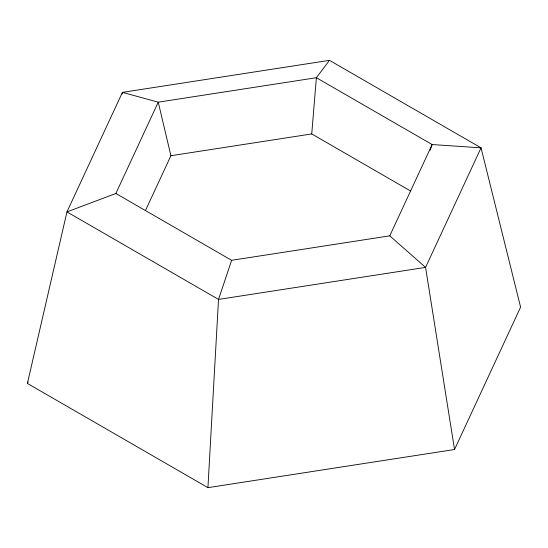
<?xml version="1.0" encoding="UTF-8"?>
<svg xmlns="http://www.w3.org/2000/svg" width="548" height="548" viewBox="0 0 548 548"><rect width="100%" height="100%" fill="white"/><g stroke="black" fill="none" stroke-linecap="round" stroke-linejoin="round"><path stroke-width="0.82" d="M207.925 487.658L218.522 299.42L231.626 260.307L389.758 235.839L425.57 267.39L454.525 449.511L207.925 487.658L27.4 383.429L66.952 211.912L122.43 92.372L329.478 60.342L481.048 147.85L520.6 307.133L454.525 449.511M410.411 190.91L311.737 133.938L316.374 77.713L329.478 60.342M122.101 94.051L122.43 92.372L158.242 102.175L316.374 77.713L432.132 144.542L481.048 147.85L425.57 267.39L218.522 299.42L66.952 211.912L115.868 193.471L158.242 102.175L170.908 155.721L145.391 210.699M430.146 150.159L432.132 144.542L389.758 235.839M27.4 383.429L28.119 381.888M170.908 155.721L311.737 133.938M115.868 193.471L231.626 260.307"/></g></svg>
